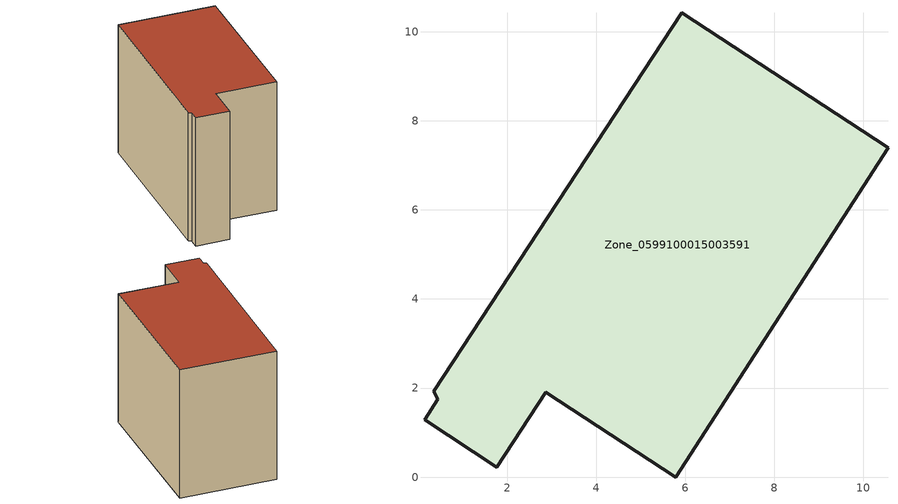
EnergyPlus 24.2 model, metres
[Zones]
Zone_0599100015003591
 floor ground (C_G): 0.15,1.28 0.44,1.75 0.36,1.93 5.92,10.42 10.55,7.39 5.79,0 2.87,1.91 1.77,0.22 z0.95
 wall outside (C_F): 2.87,1.91 5.79,0 10.55,7.39 5.92,10.42 0.36,1.93 0.44,1.75 0.15,1.28 1.77,0.22 2.87,1.91 z0.95:8.78
 roof outside (C_R): 0.44,1.75 0.15,1.28 1.77,0.22 2.87,1.91 5.79,0 10.55,7.39 5.92,10.42 0.36,1.93 z8.78
[BUILDING]
Pand.0599100015003591: North Axis=0; Terrain=City; Loads Convergence Tolerance Value=0.04; Temperature Convergence Tolerance Value=0.4; Solar Distribution=FullExterior; Maximum Number of Warmup Days=25; Minimum Number of Warmup Days=1
[Site:Location]
Rotterdam.The.Hague.AP_ZH_NLD Design_Conditions: Latitude=51.96; Longitude=4.45; Time Zone=1; Elevation=-4.5
[SITE:GROUNDTEMPERATURE:BUILDINGSURFACE]
18, 18, 18, 18, 18, 18, 18, 18, 18, 18, 18, 18
[MATERIAL] Thermal Absorptance=0.9; Solar Absorptance=0.7; Visible Absorptance=0.7
Name | Roughness | Thickness | Conductivity | Density | Specific Heat
G.TI.1965-1974 | MediumSmooth | 0.15 | 0.882353 | 540 | 1210
F.TI.1965-1974 | Rough | 0.3 | 0.697674 | 1920 | 840
R.TI.1965-1974 | MediumRough | 0.2 | 0.232558 | 1500 | 1000
[CONSTRUCTION]
C_G: G.TI.1965-1974
C_F: F.TI.1965-1974
C_R: R.TI.1965-1974
[ZONE]
Zone_0599100015003591: Type=1; Multiplier=1; Ceiling Height=Autocalculate; Volume=Autocalculate; Floor Area=autocalculate; Part of Total Floor Area=Yes
[ZONEINFILTRATION:DESIGNFLOWRATE]
Infil_Zone_0599100015003591: Zone or ZoneList or Space or SpaceList=Zone_0599100015003591; Schedule=AlwaysOn; Design Flow Rate Calculation Method=Flow/Area; Flow Rate per Floor Area=0.003; Constant Term Coefficient=1; Temperature Term Coefficient=0; Velocity Term Coefficient=0; Velocity Squared Term Coefficient=0
[HVACTEMPLATE:ZONE:IDEALLOADSAIRSYSTEM]
Zone_0599100015003591: Maximum Heating Supply Air Temperature=50; Minimum Cooling Supply Air Temperature=13; Maximum Heating Supply Air Humidity Ratio=0.0156; Minimum Cooling Supply Air Humidity Ratio=0.0077; Heating Limit=NoLimit; Cooling Limit=NoLimit; Dehumidification Control Type=ConstantSensibleHeatRatio; Cooling Sensible Heat Ratio=0.7; Dehumidification Setpoint=60; Humidification Control Type=None; Humidification Setpoint=30; Outdoor Air Method=None; Outdoor Air Flow Rate per Person=0.00944; Outdoor Air Flow Rate per Zone Floor Area=0; Outdoor Air Flow Rate per Zone=0; Demand Controlled Ventilation Type=None; Outdoor Air Economizer Type=NoEconomizer; Heat Recovery Type=None; Sensible Heat Recovery Effectiveness=0.7; Latent Heat Recovery Effectiveness=0.65
[ZONECONTROL:THERMOSTAT]
ThermostatControl_Zone_0599100015003591: Zone or ZoneList=Zone_0599100015003591; Control Type Schedule=DualSetpointControlType; Control 1=Thermostat_Zone_0599100015003591; Temperature Difference Between Cutout And Setpoint=0
[THERMOSTATSETPOINT:DUALSETPOINT]
Thermostat_Zone_0599100015003591: Heating Setpoint Temperature Schedule=HeatingSetpoint_Zone_0599100015003591; Cooling Setpoint Temperature Schedule=CoolingSetpoint_Zone_0599100015003591
[SCHEDULE:COMPACT]
HeatingSetpoint_Zone_0599100015003591: Through: 12/31, For: AllDays, Until: 24:00, 21
CoolingSetpoint_Zone_0599100015003591: Through: 12/31, For: AllDays, Until: 24:00, 24
DualSetpointControlType: Through: 12/31, For: AllDays, Until: 24:00, 4
AlwaysOn: Through: 12/31, For: AllDays, Until: 24:00, 1
